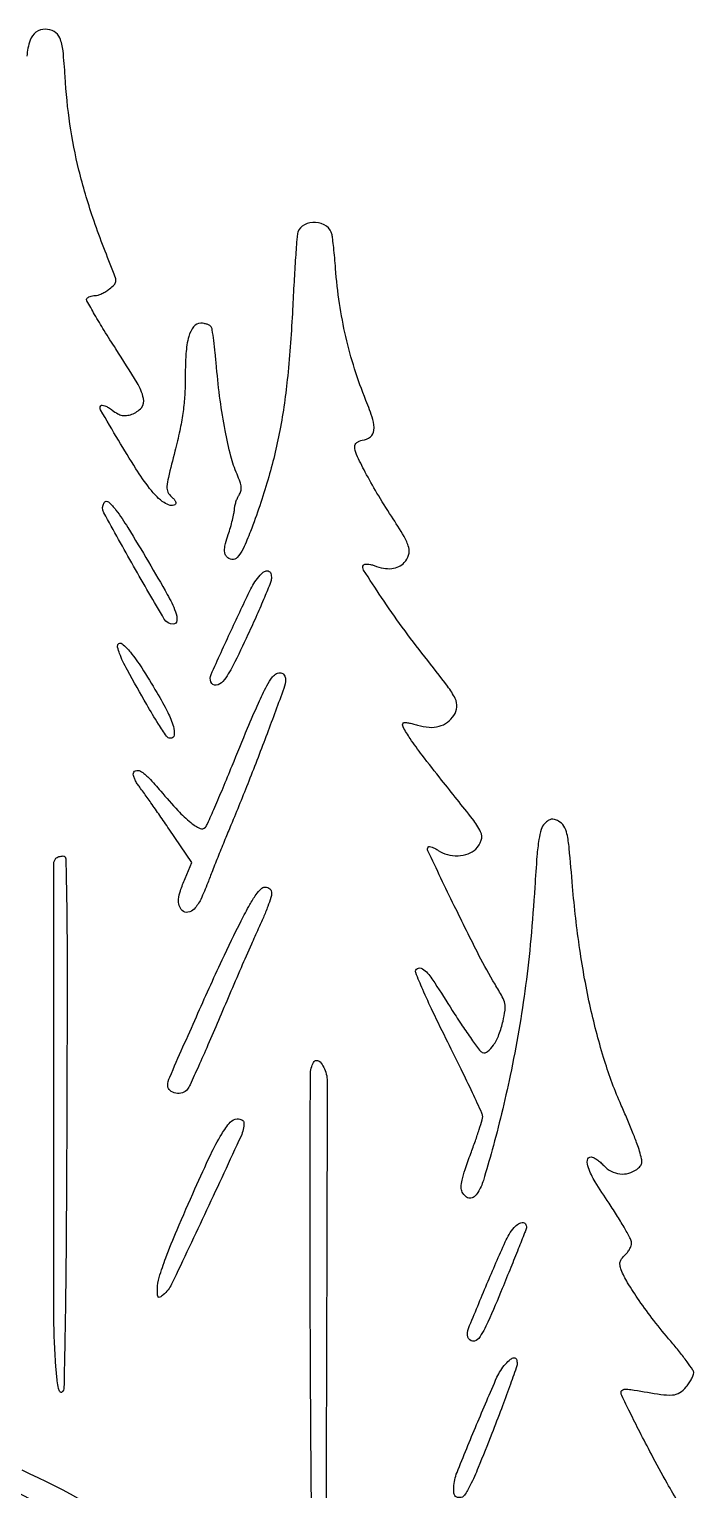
# Model space of a CAD drawing. Extents: x 118 to 879, y 65 to 960.
# Drawn here: x 676.9 to 869, y 509.8 to 932 of the extents above; entities that cross this region are included whole.
import ezdxf

# ---------------------------------------------------------------- set-up
doc = ezdxf.new("R2010")
doc.units = 0

msp = doc.modelspace()

# ---------------------------------------------------------------- linework, layer by layer
for points in [[(864.754604, 505.929178, -0.016076), (861.313197, 511.656062, -0.0057), (856.75, 520.05784, -0.00308), (853.396642, 526.499238, -0.004684), (850.570312, 532.140447, -0.00184), (848.213104, 537.002708, -0.112402), (848, 537.938683, -0.198343), (848.235017, 538.507827, -0.154249), (848.834211, 538.82092, -0.070512), (849.935055, 538.859055, -0.016908), (851.75, 538.603332, 0.005758), (859.46438, 537.340379, 0.052836), (862.851655, 537.187218, 0.12332), (864.971112, 537.856311, 0.088503), (866.833376, 539.515302, 0.020995), (867.662715, 540.665921, 0.023195), (868.363554, 541.84532, 0.023402), (868.863399, 542.898862, 0.099375), (869, 543.579377, 0.151766), (868.74581, 544.39753, 0.007042), (867.045145, 546.797185, 0.011129), (864.894855, 549.608843, 0.007711), (862.345174, 552.694519, -0.011367), (857.472478, 558.680155, -0.013915), (853.206582, 564.497915, -0.014864), (849.869322, 569.646026, -0.045556), (848.046264, 573.378317, -0.045134), (847.684837, 574.668607, -0.105754), (847.712557, 575.664769, -0.105207), (848.145715, 576.565636, -0.044379), (849.062256, 577.556341, 0.045694), (849.803751, 578.362067, 0.039083), (850.430788, 579.330799, 0.040896), (850.861371, 580.309193, 0.083402), (851, 581.1345, 0.121407), (850.719791, 582.271493, 0.007998), (849.090625, 585.258915, 0.01121), (846.989869, 588.782072, 0.008123), (844.5, 592.612965, -0.010826), (840.500413, 598.84012, -0.045143), (838.52659, 602.833522, -0.12571), (838.260282, 605.066126, -0.376234), (839.325686, 606, -0.119751), (839.989484, 605.838706, -0.030188), (840.951861, 605.265625, -0.029061), (842.003512, 604.456899, -0.025743), (843, 603.5, 0.083504), (845.15349, 601.862953, 0.092562), (847.649198, 601.094308, 0.094734), (850.206728, 601.2858, 0.092193), (852.540553, 602.405995, 0.057101), (853.537863, 603.326644, 0.14109), (853.949808, 604.22265, 0.092696), (853.908114, 605.439359, 0.016465), (853.337282, 607.655995, 0.019208), (852.642744, 609.728318, 0.004539), (851.320198, 613.129313, 0.004666), (849.726839, 617.013469, 0.004583), (848.051921, 620.890604, -0.029472), (843.205255, 633.844522, -0.020061), (839.174847, 649.057759, -0.018486), (836.059928, 665.993456, -0.015439), (833.978744, 684.16235, 0.002446), (833.000722, 695.239327, 0.030307), (832.354349, 699.41569, 0.090298), (831.433362, 701.629413, 0.126935), (829.866358, 703.071523, 0.04603), (828.702919, 703.562597, 0.122663), (827.810038, 703.619192, 0.114925), (826.959321, 703.249796, 0.037796), (825.921464, 702.350388, 0.120543), (824.912813, 700.672495, 0.036557), (824.236125, 697.759462, 0.019589), (823.677147, 692.96204, 0.003535), (823.051032, 684, -0.007157), (821.89752, 669.047602, -0.009654), (820.399758, 655.562553, -0.010113), (818.448676, 642.666046, -0.009317), (815.930108, 629.5, -0.007191), (813.443065, 618.483068, -0.008244), (810.743116, 608.035544, -0.006425), (808.18253, 599.205185, -0.065886), (806.611919, 595.750192, -0.08341), (805.497124, 594.491083, -0.177093), (804.282295, 594.076154, -0.180078), (803.100966, 594.544925, -0.086541), (802.081748, 595.847253, -0.136571), (801.777485, 597.208298, -0.041598), (802.063666, 599.320404, -0.026798), (802.912533, 602.370876, -0.00774), (804.546564, 606.983332, 0.004479), (805.86947, 610.641587, 0.006201), (806.985553, 613.947015, 0.004018), (807.863545, 616.733966, 0.074426), (808, 617.645601, 0.108597), (807.782675, 618.634399, 0.001359), (805.041971, 624.526019, 0.003924), (801.78955, 631.328792, 0.002551), (797.930115, 639.139637, -0.003942), (793.593206, 647.97862, -0.010414), (790.671883, 654.391803, -0.006085), (788.643231, 659.265438, -0.300501), (788.842983, 660.242983, -0.291609), (790.178869, 660.53879, -0.126763), (791.743347, 659.464454, -0.035309), (794.132352, 656.297483, -0.003572), (799.215425, 648.341743, 0.006), (802.106615, 643.86469, 0.008801), (804.764931, 640.003979, 0.004905), (807.081448, 636.829576, 0.140904), (807.877959, 636.2233, 0.265918), (809.43087, 636.456669, 0.079136), (811.117466, 638.289449, 0.056086), (812.684767, 641.345405, 0.033758), (813.868036, 645.248645, 0.021364), (814.453755, 648.393565, 0.088928), (814.384659, 650.313344, 0.072117), (813.649553, 652.282136, 0.01114), (811.560028, 655.901183, -0.019077), (806.903571, 664.270089, -0.004502), (799.792452, 678.601693, -0.000726), (792.103683, 694.513207, -0.318696), (792.292853, 695.626187, -0.240903), (792.663747, 695.746058, -0.045814), (793.37279, 695.563679, -0.039817), (794.239651, 695.173523, -0.027132), (795.157839, 694.601999, 0.089345), (797.780805, 693.390163, 0.072947), (800.858841, 693.053496, 0.075611), (803.7938, 693.61073, 0.112176), (806, 695, 0.116158), (807.56488, 697.528954, 0.198129), (807.397753, 699.970157, 0.051432), (805.0524, 703.691841, 0.002595), (796.125658, 714.952827, -0.00495), (790.491515, 722.129411, -0.017085), (787.049111, 726.935991, -0.017958), (784.975393, 730.307503, -0.337202), (785.132679, 731.466013, -0.220953), (785.490846, 731.596948, -0.017579), (786.519292, 731.473362, -0.021206), (787.783892, 731.220761, -0.014557), (789.194429, 730.832401, 0.055608), (792.492515, 730.209455, 0.084489), (795.390301, 730.479722, 0.094546), (797.802285, 731.645161, 0.088258), (799.684061, 733.640569, 0.124568), (800.519799, 736.06325, 0.137366), (800.055401, 738.495017, 0.04728), (797.830304, 742.07416, 0.004136), (791.277054, 750.53585, -0.009353), (784.751445, 759.145931, -0.010314), (778.767851, 767.721587, -0.003765), (773.568345, 775.639518, -0.289477), (773.553904, 777.087218, -0.211349), (773.926873, 777.342739, -0.056368), (774.662063, 777.395372, -0.046954), (775.59404, 777.268799, -0.033637), (776.600501, 776.961789, 0.044215), (779.325119, 776.193194, 0.07147), (781.727543, 776.087712, 0.085419), (783.746348, 776.644789, 0.099215), (785.345012, 777.828741, 0.10842), (786.576128, 779.981086, 0.144685), (786.612401, 782.220362, 0.066587), (785.279459, 785.336896, 0.009642), (781.623105, 791.21559, -0.009285), (777.446015, 797.920858, -0.013509), (774.03556, 803.995939, -0.011597), (771.522138, 809.05202, -0.109975), (771, 811.397205, -0.136666), (771.162439, 811.980396, -0.083843), (771.630938, 812.524806, -0.072875), (772.326742, 812.948938, -0.063644), (773.147872, 813.180449, 0.124207), (775.532676, 814.174257, 0.211199), (776.573918, 816.024763, 0.101232), (776.238333, 819.192875, 0.019154), (774.259039, 824.689934, -0.019405), (770.968735, 833.84244, -0.01997), (768.432975, 843.135878, -0.019664), (766.615091, 852.73764, -0.0176), (765.47568, 862.814353, 0.002996), (765.216986, 865.909291, 0.00347), (764.932562, 868.852918, 0.0031), (764.659051, 871.341547, 0.020449), (764.463787, 872.578561, 0.194162), (762.860343, 875.020591, 0.133723), (759.7029, 876.138823, 0.136169), (756.45633, 875.493649, 0.201955), (754.600854, 873.314755, 0.057753), (754.341133, 871.974953, 0.00157), (753.905257, 866.011209, 0.003236), (753.459674, 858.986621, 0.00221), (753.040347, 851, -0.012559), (751.630079, 831.756025, -0.022272), (749.366799, 816.015339, -0.024642), (745.911044, 801.684073, -0.020524), (740.878347, 786.842835, -0.015989), (738.75602, 781.822386, -0.081127), (737.062071, 779.31325, -0.228258), (735.519371, 778.721551, -0.201536), (733.98072, 779.523231, -0.115001), (733.506667, 780.471148, -0.077787), (733.410357, 781.680506, -0.047542), (733.700635, 783.363421, -0.013717), (734.464412, 785.892854, 0.010318), (735.105222, 787.964074, 0.010004), (735.667115, 790.081353, 0.009959), (736.08676, 791.962543, 0.036003), (736.242823, 793.179064, -0.03927), (736.380799, 794.201676, -0.025248), (736.692217, 795.357894, -0.025353), (737.114541, 796.4655, -0.042756), (737.591227, 797.337173, 0.077459), (738.112156, 798.469196, 0.094109), (738.215787, 799.63041, 0.061593), (737.8839, 801.102895, 0.016512), (736.99735, 803.337173, -0.040132), (735.211923, 808.540532, -0.015359), (733.543205, 816.016702, -0.014201), (732.122645, 824.791906, -0.0118), (731.098703, 834.192769, 0.004865), (730.70261, 838.366287, 0.00698), (730.264129, 842.055098, 0.004036), (729.827688, 845.144432, 0.101637), (729.535371, 845.942769, 0.124265), (729.116494, 846.348907, 0.047224), (728.370672, 846.689438, 0.043072), (727.452262, 846.921841, 0.040461), (726.487987, 847, 0.232463), (724.444637, 845.995724, 0.098241), (723.047968, 843.186044, 0.051429), (722.238314, 838.253581, 0.014727), (722.001936, 830.5, -0.016648), (721.834058, 825.610054, -0.018883), (721.340636, 820.944758, -0.017022), (720.44504, 815.942917, -0.009876), (719.047475, 810, 0.00277), (717.156376, 802.442061, 0.041473), (716.73237, 799.759128, 0.130014), (717.02629, 798.186221, 0.10593), (718.072611, 796.822302, -0.037911), (718.790345, 796.110673, -0.078752), (719.205876, 795.443011, -0.130888), (719.281868, 794.900736, -0.227864), (719.042162, 794.526057, -0.208396), (717.695515, 794.332627, -0.077146), (715.909647, 795.134939, -0.055463), (713.865698, 796.811716, -0.030346), (711.745086, 799.267563, -0.021029), (707.775144, 804.95311, -0.00804), (702.717375, 813.1763, -0.002118), (697.570219, 821.938867, -0.276878), (697.586252, 823.139559, -0.297947), (697.977563, 823.322862, -0.054567), (698.790558, 823.11519, -0.043055), (699.825986, 822.621166, -0.026357), (700.955576, 821.874723, 0.030267), (702.520694, 820.857958, 0.076756), (703.785154, 820.378549, 0.086523), (705.04156, 820.332583, 0.046459), (706.556867, 820.685622, 0.139461), (709.344183, 822.587971, 0.23741), (709.969194, 825.274426, 0.076622), (708.098959, 829.817179, 0.008047), (701.979357, 839.587042, -0.00514), (698.602889, 844.90849, -0.008229), (695.84288, 849.526837, -0.002963), (693.581722, 853.510297, -0.272438), (693.59565, 854.154765, -0.120493), (693.925427, 854.479303, -0.048198), (694.502205, 854.751712, -0.044046), (695.209364, 854.937473, -0.042237), (695.948233, 855, 0.076198), (696.815895, 855.133001, 0.031002), (697.934291, 855.561891, 0.029784), (699.100887, 856.180733, 0.033434), (700.139216, 856.91282, 0.029872), (701.479259, 858.138081, 0.147025), (701.945599, 859.037284, 0.125366), (701.877262, 860.121222, 0.019312), (701.129682, 862.16282, -0.01487), (695.350021, 877.522843, -0.022198), (691.305926, 891.287264, -0.023909), (688.708478, 904.537985, -0.022155), (687.305621, 918.317672, 0.011719), (686.703075, 925.77816, 0.073149), (685.757434, 929.480579, 0.164368), (684.142078, 931.315204, 0.131512), (681.583559, 932, 0.15693), (678.884567, 931.131508, 0.157007), (677.199196, 928.852145, 0.061426), (676.238892, 924.175304, 0.008621)], [(674.760044, 515.524302, -0.035199), (711.147918, 495.469821, -0.038013)], [(689.5, 500.539966, 0.018509), (664.219788, 513.382575, 0.014259)]]:
    msp.add_lwpolyline(points, format="xyb")
for points in [[(711.409329, 778, -0.005308), (716.847936, 768.576423, -0.033959), (719.219417, 763.602779, -0.109313), (719.632192, 761.033051, -0.397183), (718.536875, 760, -0.265513), (715.97004, 761.466437, -0.004088), (707.116343, 776.768909, -0.004056), (698.508851, 792.221097, -0.269691), (698.5869, 795.140607, -0.461989), (699.824335, 795.329734, -0.053711), (701.999131, 792.993307, -0.023139), (705.415923, 787.955848, -0.00392)], [(746.926028, 773.190983, -0.085348), (746.675172, 772.036716, -0.00292), (744.908592, 767.740583, -0.005409), (742.730649, 762.685168, -0.003741), (740.162037, 757.011001, -0.00878), (735.799322, 747.9824, -0.049352), (732.926904, 743.464409, -0.203739), (730.961503, 742.380764, -0.338702), (729.429735, 743.322513, -0.19978), (729.489139, 745.44649, -0.002431), (735.301327, 758.214187, -0.005074), (740.98434, 770.217006, -0.070922), (743.653684, 774.169819, -0.069345), (744.92955, 775.237429, -0.215483), (746.015048, 775.383567, -0.249154), (746.732169, 774.67554, -0.087002)], [(713.815538, 740.250622, -0.014952), (716.976421, 734.516767, -0.046305), (718.61982, 730.418532, -0.10298), (718.826236, 727.954849, -0.381135), (717.75, 727.009257, -0.242388), (716.631717, 727.595731, -0.012252), (714.277907, 731.128903, -0.011566), (710.901278, 736.761374, -0.002462), (705.303676, 746.721951, -0.015509), (704.005815, 749.239133, -0.02379), (703.056339, 751.500829, -0.022103), (702.47445, 753.344663, -0.206635), (702.592967, 754.150424, -0.460968), (703.815428, 754.339369, -0.045291), (706.173604, 751.906214, -0.027658), (709.439706, 747.369058, -0.008728)], [(751, 744.074632, -0.088087), (750.535713, 741.459695, -0.001644), (745.67566, 728.338471, -0.004469), (740.400892, 714.615049, -0.005503), (735.225966, 701.913744, 0.002441), (733.511725, 697.778966, 0.001739), (731.630235, 693.131315, 0.001756), (729.866585, 688.685665, 0.003746), (728.541572, 685.235412, -0.022179), (726.501323, 680.456816, -0.074765), (724.596188, 677.654867, -0.168199), (722.821234, 676.705541, -0.240284), (721.153196, 677.246804, -0.122531), (720.29049, 678.680965, -0.09713), (720.102032, 680.485623, -0.06029), (720.623607, 682.932282, -0.018625), (721.980416, 686.454312), (723.960832, 691.074434), (717.342205, 700.787217, 0.001518), (714.671651, 704.680789, 0.001792), (712.1209, 708.347422, 0.001564), (709.946529, 711.428693, 0.011298), (708.86179, 712.884859, -0.024979), (708.149212, 713.898139, -0.025536), (707.546901, 714.970175, -0.02635), (707.122877, 715.950761, -0.089097), (707, 716.634859, -0.308885), (707.695302, 717.652978, -0.235058), (709.078886, 717.529108, -0.063832), (711.527954, 715.554652, -0.016209), (714.949125, 711.75, 0.011741), (719.916219, 706.125874, 0.036025), (723.626645, 702.656379, 0.060319), (726.310114, 700.976432, 0.341666), (727.850905, 701.320352, 0.068673), (728.480108, 702.333842, 0.001917), (730.560465, 707.060376, 0.003895), (732.947188, 712.658571, 0.002662), (735.57509, 719.053651, -0.00254), (740.039921, 729.926466, -0.00788), (743.204361, 737.19752, -0.010205), (745.587795, 742.174031, -0.052141), (747.24346, 744.75, -0.100799), (748.427545, 745.736138, -0.169445), (749.691556, 745.937295, -0.207049), (750.633306, 745.311894, -0.145069)], [(687.785311, 616.049502, -0.0008), (687.595699, 580.32811, -0.002704), (687.30828, 556.991617, -0.000683), (686.971211, 539.336582, -0.19366), (686.401925, 538.001426, -0.463847), (685.861639, 538.046617, -0.095564), (685.406799, 539.043157, -0.032947), (685.019075, 541.278269, -0.007052), (684.657918, 545.201925, -0.018918), (684.0818, 559.650481, -0.00052), (684.020091, 622.56978, -0.000061), (684.032478, 690.802925, -0.198833), (684.666667, 692.333333, -0.07948), (685.019913, 692.589148, -0.037921), (685.539539, 692.804167, -0.036355), (686.129051, 692.950843, -0.042821), (686.701977, 693, -0.40798), (687.526172, 692.1932, -0.001813), (687.764252, 678.746141, -0.003886), (687.894209, 658.134795, -0.00056)], [(747, 682.139847, -0.082341), (746.810837, 680.998973, -0.008048), (745.863877, 678.361597, -0.010016), (744.613512, 675.238758, -0.00777), (743.132348, 671.889847, 0.00417), (741.141726, 667.475246, 0.001218), (738.152892, 660.651622, 0.001224), (734.825667, 652.953366, 0.001311), (731.61218, 645.413548, -0.002398), (728.585435, 638.354476, -0.003415), (725.823944, 632.115324, -0.001913), (723.437153, 626.874359, -0.050092), (722.653636, 625.540997, -0.161457), (721.220234, 624.519248, -0.119231), (719.262258, 624.398124, -0.134508), (717.629089, 625.172921, -0.218484), (717, 626.543865, -0.103885), (717.528729, 629.061171, -0.000966), (725.244645, 646.527086, -0.003654), (732.677239, 662.939689, -0.01033), (738.185406, 674.25, -0.007888), (740.678924, 678.929005, -0.027748), (742.492875, 681.81659, -0.042505), (743.931011, 683.519403, -0.198681), (745.092738, 684, -0.079238), (745.887663, 683.873227, -0.114649), (746.493669, 683.506175, -0.116511), (746.869406, 682.914681, -0.083682)], [(762.055504, 631.896291, -0.124002), (763.052751, 627.901762, -0.000203), (762.871459, 555.353289, -0.000179), (762.633935, 482.571865, -0.143185), (761.611617, 479.121584, -0.68815), (759.883381, 479.48481, -0.028317), (758.977312, 488.375386, -0.009297), (758.469087, 507.658624, -0.000859), (758.180814, 555.406272, -0.000757), (758.100889, 583.906512, -0.001205), (758.128183, 608.291046, -0.000235), (758.214137, 629.783109, -0.060432), (758.449866, 631.656272, -0.06118), (759.098206, 633.33724, -0.259075), (759.972306, 633.901803, -0.237327), (760.977919, 633.477154, -0.053502)], [(739, 615.942357, -0.108298), (738.145746, 612.044618, -0.001596), (728.192743, 590.609223, -0.001569), (718.092999, 569.21343, -0.110573), (715.676091, 566.127555, -0.031525), (714.711576, 565.434465, -0.353608), (714.274516, 565.487035, -0.183923), (714.039845, 566.030624, -0.01094), (714, 567.851524, -0.074813), (714.498781, 571.166391, -0.014926), (716.435624, 576.847959, -0.011311), (719.66329, 584.905229, -0.003581), (724.836181, 596.781109, -0.006372), (729.378103, 606.666226, -0.024926), (732.558959, 612.5828, -0.038401), (735.046122, 616.067445, -0.222081), (737.042154, 617, -0.052053), (737.791248, 616.921803, -0.071941), (738.424883, 616.689317, -0.091917), (738.850623, 616.346014, -0.179095)], [(820.553823, 585.25, -0.014447), (820.108877, 584.028854, -0.000532), (818.28772, 579.460938, -0.000969), (816.117867, 574.06554, -0.00068), (813.655235, 568, -0.007758), (809.502758, 558.247815, -0.048943), (806.841022, 553.554177, -0.26963), (805.095429, 552.752808, -0.314456), (803.732776, 553.913864, -0.16221), (803.898743, 556.430994, -0.002814), (809.224231, 569.273855, -0.005169), (814.501503, 581.447473, -0.068441), (817.079687, 585.596018, -0.08695), (818.376967, 586.698961, -0.158922), (819.720004, 586.993567, -0.275278), (820.509427, 586.410067, -0.181338)], [(817.939327, 546.25, -0.076271), (817.705782, 545.015041, -0.001886), (815.765195, 539.579687, -0.004033), (813.407793, 533.215817, -0.002731), (810.623227, 526, -0.003226), (806.698402, 516.179314, -0.018593), (804.397434, 511.079468, -0.031166), (802.73502, 508.198313, -0.251391), (801.4339, 507.5, -0.083979), (800.494916, 507.658831, -0.175752), (799.928009, 508.120163, -0.11806), (799.654865, 508.988589, -0.028806), (799.63657, 510.5, -0.084301), (800.568486, 514.794362, -0.003931), (806.240248, 528.601788, -0.004055), (812.117013, 542.282411, -0.080604), (814.586564, 546.095653, -0.033556), (816.047378, 547.506911, -0.165244), (817.09893, 547.919048, -0.327633), (817.741759, 547.491221, -0.09655)]]:
    msp.add_lwpolyline(points, format="xyb", close=True)

doc.saveas('drawing.dxf')
